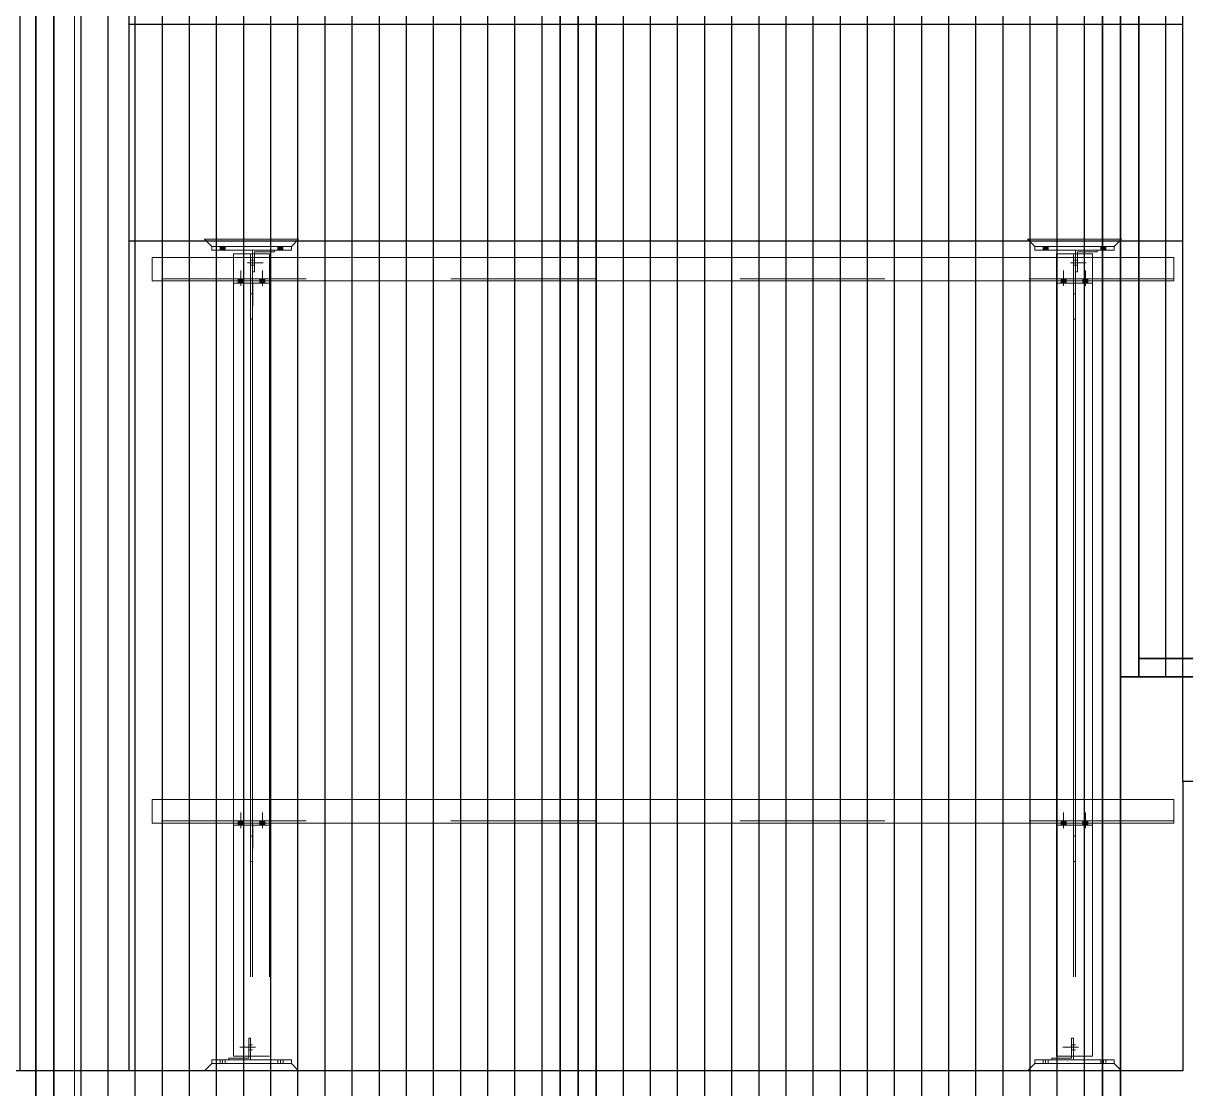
# Model space of a CAD drawing. Header units: millimetres. Extents: x 652937 to 1670132, y 1473552 to 2851037.
# Drawn here: x 663465.441 to 663468.656, y 1524561.338 to 1524564.286 of the extents above; entities that cross this region are included whole.
import ezdxf

# ---------------------------------------------------------------- set-up
doc = ezdxf.new("R2010")
doc.units = ezdxf.units.MM
for name, pattern in [('Grid Line', [22.225, 12.7, -3.175, 3.175, -3.175]), ('XKITLINE00', [0]), ('XKITLINE02', [4, 2, -2])]:
    doc.linetypes.add(name, pattern=pattern)
doc.layers.add('000 - 0_HIDE_OBJ_FRAMING_DEF_SUB', color=7, linetype='Continuous', plot=False)
for name, color, linetype, lineweight in [('A-GENM', 7, 'Continuous', 9), ('Bolt', 7, 'Continuous', 0), ('Part', 7, 'Continuous', 0), ('Z-030-M_GRID', 7, 'Continuous', 9)]:
    doc.layers.add(name, color=color, linetype=linetype, lineweight=lineweight)

# ---------------------------------------------------------------- blocks, each defined once
blk = doc.blocks.new('GM_Louver Grill Vertical Z1 - Z Profile-V69-ENT 3 ELE-1 Sheet')
at = {"layer": '000 - 0_HIDE_OBJ_FRAMING_DEF_SUB', "color": 7}
blk.add_line((1605284.3, 105925), (1605284.3, 114870), dxfattribs=at)
blk = doc.blocks.new('GM_Louver Grill Vertical Z1 - Z Profile-22981246-ENT 3 ELE-1 Sheet')
at = {"layer": '000 - 0_HIDE_OBJ_FRAMING_DEF_SUB', "color": 7}
blk.add_line((1611284.3, 108890), (1611284.3, 114870), dxfattribs=at)
blk = doc.blocks.new('E1')
at = {"layer": '000 - 0_HIDE_OBJ_FRAMING_DEF_SUB', "color": 7, "lineweight": 35}
for p, q in [((1607009.3, 105925), (1607009.3, 114870)), ((1608409.3, 114870), (1608409.3, 105925)), ((1608509.3, 114870), (1608509.3, 105925)), ((1609909.3, 105925), (1609909.3, 114870)), ((1610009.3, 108890), (1610009.3, 114870)), ((1611409.3, 108940), (1610009.3, 108940))]:
    blk.add_line(p, q, dxfattribs=at)
for points in [[(1606959.3, 114870), (1605459.3, 114870), (1605459.3, 105925), (1606959.3, 105925)], [(1606959.3, 114870), (1608459.3, 114870), (1608459.3, 105925), (1606959.3, 105925)], [(1609959.3, 114870), (1608459.3, 114870), (1608459.3, 105925), (1609959.3, 105925)], [(1609959.3, 114870), (1611459.3, 114870), (1611459.3, 108890), (1609959.3, 108890)]]:
    blk.add_lwpolyline(points, close=True, dxfattribs=at)
at = {"layer": 'A-GENM', "color": 7}
for name, p in [('GM_Louver Grill Vertical Z1 - Z Profile-V69-ENT 3 ELE-1 Sheet', (1800, 0)), ('GM_Louver Grill Vertical Z1 - Z Profile-V69-ENT 3 ELE-1 Sheet', (1875, 0)), ('GM_Louver Grill Vertical Z1 - Z Profile-V69-ENT 3 ELE-1 Sheet', (1950, 0)), ('GM_Louver Grill Vertical Z1 - Z Profile-V69-ENT 3 ELE-1 Sheet', (2025, 0)), ('GM_Louver Grill Vertical Z1 - Z Profile-V69-ENT 3 ELE-1 Sheet', (2100, 0)), ('GM_Louver Grill Vertical Z1 - Z Profile-V69-ENT 3 ELE-1 Sheet', (2175, 0)), ('GM_Louver Grill Vertical Z1 - Z Profile-V69-ENT 3 ELE-1 Sheet', (2250, 0)), ('GM_Louver Grill Vertical Z1 - Z Profile-V69-ENT 3 ELE-1 Sheet', (2325, 0)), ('GM_Louver Grill Vertical Z1 - Z Profile-V69-ENT 3 ELE-1 Sheet', (2400, 0)), ('GM_Louver Grill Vertical Z1 - Z Profile-V69-ENT 3 ELE-1 Sheet', (2475, 0)), ('GM_Louver Grill Vertical Z1 - Z Profile-V69-ENT 3 ELE-1 Sheet', (2550, 0)), ('GM_Louver Grill Vertical Z1 - Z Profile-V69-ENT 3 ELE-1 Sheet', (2625, 0)), ('GM_Louver Grill Vertical Z1 - Z Profile-V69-ENT 3 ELE-1 Sheet', (2700, 0)), ('GM_Louver Grill Vertical Z1 - Z Profile-V69-ENT 3 ELE-1 Sheet', (2775, 0)), ('GM_Louver Grill Vertical Z1 - Z Profile-V69-ENT 3 ELE-1 Sheet', (2850, 0)), ('GM_Louver Grill Vertical Z1 - Z Profile-V69-ENT 3 ELE-1 Sheet', (2925, 0)), ('GM_Louver Grill Vertical Z1 - Z Profile-V69-ENT 3 ELE-1 Sheet', (3000, 0)), ('GM_Louver Grill Vertical Z1 - Z Profile-V69-ENT 3 ELE-1 Sheet', (3075, 0)), ('GM_Louver Grill Vertical Z1 - Z Profile-V69-ENT 3 ELE-1 Sheet', (3300, 0)), ('GM_Louver Grill Vertical Z1 - Z Profile-V69-ENT 3 ELE-1 Sheet', (3375, 0)), ('GM_Louver Grill Vertical Z1 - Z Profile-V69-ENT 3 ELE-1 Sheet', (3450, 0)), ('GM_Louver Grill Vertical Z1 - Z Profile-V69-ENT 3 ELE-1 Sheet', (3525, 0)), ('GM_Louver Grill Vertical Z1 - Z Profile-V69-ENT 3 ELE-1 Sheet', (3600, 0)), ('GM_Louver Grill Vertical Z1 - Z Profile-V69-ENT 3 ELE-1 Sheet', (3675, 0)), ('GM_Louver Grill Vertical Z1 - Z Profile-V69-ENT 3 ELE-1 Sheet', (3750, 0)), ('GM_Louver Grill Vertical Z1 - Z Profile-V69-ENT 3 ELE-1 Sheet', (3825, 0)), ('GM_Louver Grill Vertical Z1 - Z Profile-V69-ENT 3 ELE-1 Sheet', (3900, 0)), ('GM_Louver Grill Vertical Z1 - Z Profile-V69-ENT 3 ELE-1 Sheet', (3975, 0)), ('GM_Louver Grill Vertical Z1 - Z Profile-V69-ENT 3 ELE-1 Sheet', (4050, 0)), ('GM_Louver Grill Vertical Z1 - Z Profile-V69-ENT 3 ELE-1 Sheet', (4125, 0)), ('GM_Louver Grill Vertical Z1 - Z Profile-V69-ENT 3 ELE-1 Sheet', (4200, 0)), ('GM_Louver Grill Vertical Z1 - Z Profile-V69-ENT 3 ELE-1 Sheet', (4275, 0)), ('GM_Louver Grill Vertical Z1 - Z Profile-V69-ENT 3 ELE-1 Sheet', (4350, 0)), ('GM_Louver Grill Vertical Z1 - Z Profile-V69-ENT 3 ELE-1 Sheet', (4425, 0)), ('GM_Louver Grill Vertical Z1 - Z Profile-V69-ENT 3 ELE-1 Sheet', (4500, 0)), ('GM_Louver Grill Vertical Z1 - Z Profile-V69-ENT 3 ELE-1 Sheet', (4575, 0)), ('GM_Louver Grill Vertical Z1 - Z Profile-22981246-ENT 3 ELE-1 Sheet', (-1200, 0))]:
    blk.add_blockref(name, p, dxfattribs=at)
blk = doc.blocks.new('*A20673137')
at = {"layer": 'Part', "color": 7, "linetype": 'XKITLINE02', "lineweight": 0}
for p, q in [((26.02249, 31.05), (24.922319, 31.05)), ((24.922319, 31.05), (24.922319, 31)), ((24.92249, 31), (24.92249, 31.05)), ((26.022319, 31), (26.022319, 31.05)), ((26.02249, 31.05), (26.02249, 31)), ((26.02249, 31), (24.922319, 31))]:
    blk.add_line(p, q, dxfattribs=at)
blk = doc.blocks.new('*A20683138')
at = {"layer": 'Part', "color": 7, "linetype": 'XKITLINE02', "lineweight": 0}
for p, q in [((25.457451, 31.35), (25.432358, 31.35)), ((25.432358, 31.075), (25.432358, 31.35)), ((25.432451, 31.35), (25.432451, 31.075)), ((25.457358, 31.05), (25.457358, 31.35)), ((25.457451, 31.05), (25.457451, 31.35)), ((25.432451, 31.075), (25.157358, 31.075)), ((25.157358, 31.075), (25.157358, 31.05)), ((25.457451, 31.05), (25.157358, 31.05)), ((25.157451, 31.05), (25.157451, 31.075))]:
    blk.add_line(p, q, dxfattribs=at)
blk = doc.blocks.new('*A20693139')
at = {"layer": 'Part', "color": 7, "linetype": 'XKITLINE02', "lineweight": 0}
for p, q in [((24.922319, 31), (24.822288, 30.9)), ((26.122521, 30.9), (24.822288, 30.9)), ((24.822521, 30.9), (24.92249, 31)), ((24.92249, 31), (24.922319, 31)), ((24.922319, 31), (26.02249, 31)), ((26.022319, 31), (26.122288, 30.9)), ((26.02249, 31), (26.122521, 30.9)), ((26.122288, 30.9), (26.122521, 30.9))]:
    blk.add_line(p, q, dxfattribs=at)
blk = doc.blocks.new('*A20703140')
at = {"layer": 'Bolt', "color": 7, "linetype": 'XKITLINE02', "lineweight": 0}
for p, q in [((25.527004, 31.225), (25.312404, 31.225)), ((25.457374, 31.26), (25.432374, 31.26)), ((25.457435, 31.19), (25.432435, 31.19)), ((25.487394, 31.26), (25.457394, 31.26)), ((25.487415, 31.19), (25.457415, 31.19))]:
    blk.add_line(p, q, dxfattribs=at)
blk = doc.blocks.new('*A20713141')
at = {"layer": 'Bolt', "color": 7, "linetype": 'XKITLINE02', "lineweight": 0}
for p, q in [((25.03737, 31), (25.03737, 31.05)), ((25.072404, 31), (25.072404, 31.05)), ((25.107439, 31), (25.107439, 31.05)), ((25.83737, 31), (25.83737, 31.05)), ((25.872404, 31), (25.872404, 31.05)), ((25.907439, 31), (25.907439, 31.05))]:
    blk.add_line(p, q, dxfattribs=at)
blk = doc.blocks.new('*A21073177')
at = {"layer": 'Part', "color": 7, "linetype": 'XKITLINE02', "lineweight": 0}
for p, q in [((36.301628, 31), (36.201597, 30.9)), ((37.501829, 30.9), (36.201597, 30.9)), ((36.201829, 30.9), (36.301798, 31)), ((36.301798, 31), (36.301628, 31)), ((36.301628, 31), (37.401798, 31)), ((37.401628, 31), (37.501597, 30.9)), ((37.401798, 31), (37.501829, 30.9)), ((37.501597, 30.9), (37.501829, 30.9))]:
    blk.add_line(p, q, dxfattribs=at)
blk = doc.blocks.new('*A21083178')
at = {"layer": 'Bolt', "color": 7, "linetype": 'XKITLINE02', "lineweight": 0}
for p, q in [((36.906313, 31.225), (36.691713, 31.225)), ((36.836683, 31.26), (36.811683, 31.26)), ((36.836743, 31.19), (36.811743, 31.19)), ((36.866702, 31.26), (36.836702, 31.26)), ((36.866724, 31.19), (36.836724, 31.19))]:
    blk.add_line(p, q, dxfattribs=at)
blk = doc.blocks.new('*A21093179')
at = {"layer": 'Part', "color": 7, "linetype": 'XKITLINE02', "lineweight": 0}
for p, q in [((37.401798, 31.05), (36.301628, 31.05)), ((36.301628, 31.05), (36.301628, 31)), ((36.301798, 31), (36.301798, 31.05)), ((37.401628, 31), (37.401628, 31.05)), ((37.401798, 31.05), (37.401798, 31)), ((37.401798, 31), (36.301628, 31))]:
    blk.add_line(p, q, dxfattribs=at)
blk = doc.blocks.new('*A21103180')
at = {"layer": 'Part', "color": 7, "linetype": 'XKITLINE02', "lineweight": 0}
for p, q in [((36.83676, 31.35), (36.811667, 31.35)), ((36.811667, 31.075), (36.811667, 31.35)), ((36.81176, 31.35), (36.81176, 31.075)), ((36.836667, 31.05), (36.836667, 31.35)), ((36.83676, 31.05), (36.83676, 31.35)), ((36.81176, 31.075), (36.536667, 31.075)), ((36.536667, 31.075), (36.536667, 31.05)), ((36.83676, 31.05), (36.536667, 31.05)), ((36.53676, 31.05), (36.53676, 31.075))]:
    blk.add_line(p, q, dxfattribs=at)
blk = doc.blocks.new('*A21113181')
at = {"layer": 'Bolt', "color": 7, "linetype": 'XKITLINE02', "lineweight": 0}
for p, q in [((36.416679, 31), (36.416679, 31.05)), ((36.451713, 31), (36.451713, 31.05)), ((36.486747, 31), (36.486747, 31.05)), ((37.216679, 31), (37.216679, 31.05)), ((37.251713, 31), (37.251713, 31.05)), ((37.286747, 31), (37.286747, 31.05))]:
    blk.add_line(p, q, dxfattribs=at)
blk = doc.blocks.new('*A21403210')
at = {"layer": 'Part', "color": 7, "linetype": 'XKITLINE00', "lineweight": 0}
for p, q in [((24.097507, 36.65), (24.097517, 36.65)), ((24.097667, 36.65), (24.097517, 36.65)), ((24.097517, 36.65), (24.097517, 36.355)), ((38.227192, 36.65), (24.097656, 36.65)), ((24.097667, 36.65), (24.097667, 36.325)), ((38.227182, 36.65), (38.227192, 36.65)), ((38.227192, 36.65), (38.227192, 36.325)), ((24.097507, 36.355), (24.097507, 36.325)), ((24.097517, 36.355), (24.097667, 36.355)), ((24.097517, 36.355), (24.097656, 36.355)), ((24.097667, 36.325), (24.097507, 36.325)), ((24.097507, 36.325), (38.227192, 36.325))]:
    blk.add_line(p, q, dxfattribs=at)
at = {"layer": 'Part', "color": 7, "linetype": 'XKITLINE02', "lineweight": 0}
for p, q in [((24.097507, 36.65), (24.097507, 36.355)), ((24.097517, 36.65), (24.097507, 36.65)), ((24.097656, 36.355), (24.097656, 36.65)), ((38.227032, 36.325), (38.227032, 36.65)), ((38.227032, 36.65), (38.227042, 36.65)), ((38.227042, 36.65), (38.227042, 36.355)), ((38.227182, 36.355), (38.227182, 36.65)), ((38.227182, 36.355), (24.097656, 36.355)), ((38.227042, 36.355), (38.227182, 36.355)), ((38.227192, 36.325), (38.227032, 36.325))]:
    blk.add_line(p, q, dxfattribs=at)
blk = doc.blocks.new('*A21413211')
at = {"layer": 'Part', "color": 7, "linetype": 'XKITLINE00', "lineweight": 0}
for p, q in [((24.097507, 44.15), (24.097517, 44.15)), ((24.097667, 44.15), (24.097517, 44.15)), ((24.097517, 44.15), (24.097517, 43.855)), ((38.227192, 44.15), (24.097656, 44.15)), ((24.097667, 44.15), (24.097667, 43.825)), ((38.227182, 44.15), (38.227192, 44.15)), ((38.227192, 44.15), (38.227192, 43.825)), ((24.097507, 43.855), (24.097507, 43.825)), ((24.097667, 43.825), (24.097507, 43.825)), ((24.097507, 43.825), (38.227192, 43.825)), ((24.097517, 43.855), (24.097667, 43.855)), ((24.097517, 43.855), (24.097656, 43.855))]:
    blk.add_line(p, q, dxfattribs=at)
at = {"layer": 'Part', "color": 7, "linetype": 'XKITLINE02', "lineweight": 0}
for p, q in [((24.097507, 44.15), (24.097507, 43.855)), ((24.097517, 44.15), (24.097507, 44.15)), ((24.097656, 43.855), (24.097656, 44.15)), ((38.227032, 43.825), (38.227032, 44.15)), ((38.227032, 44.15), (38.227042, 44.15)), ((38.227042, 44.15), (38.227042, 43.855)), ((38.227182, 43.855), (38.227182, 44.15)), ((38.227182, 43.855), (24.097656, 43.855)), ((38.227192, 43.825), (38.227032, 43.825)), ((38.227042, 43.855), (38.227182, 43.855))]:
    blk.add_line(p, q, dxfattribs=at)
blk = doc.blocks.new('*A22533323')
at = {"layer": 'Part', "color": 7, "linetype": 'XKITLINE00', "lineweight": 0}
for p, q in [((25.22249, 36.325), (25.22249, 36.295)), ((25.22249, 36.295), (25.222676, 36.295)), ((25.722676, 36.295), (25.22249, 36.295)), ((25.222676, 36.325), (25.222676, 36.295)), ((25.722676, 36.295), (25.722676, 36.325))]:
    blk.add_line(p, q, dxfattribs=at)
at = {"layer": 'Part', "color": 7, "linetype": 'XKITLINE02', "lineweight": 0}
for p, q in [((25.722676, 36.325), (25.22249, 36.325)), ((25.72249, 36.325), (25.722676, 36.325)), ((25.72249, 36.325), (25.72249, 36.295)), ((25.72249, 36.295), (25.722676, 36.295))]:
    blk.add_line(p, q, dxfattribs=at)
blk = doc.blocks.new('*A22543324')
at = {"layer": 'Part', "color": 7, "linetype": 'XKITLINE00', "lineweight": 0}
for p, q in [((25.45749, 36.295), (25.45749, 35.795)), ((25.457676, 36.145), (25.457676, 36.295)), ((25.487676, 36.295), (25.457676, 36.295)), ((25.487676, 36.145), (25.487676, 36.295)), ((25.457536, 35.795), (25.457676, 36.145)), ((25.457676, 36.145), (25.487676, 36.145)), ((25.487676, 36.145), (25.487536, 35.795)), ((25.45749, 35.795), (25.457536, 35.795)), ((25.487536, 35.795), (25.457536, 35.795))]:
    blk.add_line(p, q, dxfattribs=at)
at = {"layer": 'Part', "color": 7, "linetype": 'XKITLINE02', "lineweight": 0}
for p, q in [((25.457676, 36.295), (25.45749, 36.295)), ((25.457676, 36.295), (25.45749, 36.295)), ((25.48749, 35.795), (25.48749, 36.295)), ((25.457536, 35.795), (25.45749, 35.795))]:
    blk.add_line(p, q, dxfattribs=at)
blk = doc.blocks.new('*A22553325')
at = {"layer": 'Bolt'}
for points in [[(25.288, 36.325), (25.288, 36.355), (25.358, 36.355), (25.358, 36.325)], [(25.588, 36.325), (25.588, 36.355), (25.658, 36.355), (25.658, 36.325)], [(25.288, 36.295), (25.288, 36.325), (25.358, 36.325), (25.358, 36.295)], [(25.588, 36.295), (25.588, 36.325), (25.658, 36.325), (25.658, 36.295)]]:
    blk.add_hatch(color=7, dxfattribs=at).paths.add_polyline_path(points, flags=17)
at = {"layer": 'Bolt', "color": 7, "linetype": 'XKITLINE00', "lineweight": 0}
for p, q in [((25.288, 36.325), (25.288, 36.355)), ((25.323, 36.255), (25.323, 36.47)), ((25.358, 36.325), (25.358, 36.355)), ((25.588, 36.325), (25.588, 36.355)), ((25.623, 36.255), (25.623, 36.47)), ((25.658, 36.325), (25.658, 36.355)), ((25.288, 36.295), (25.288, 36.325)), ((25.358, 36.295), (25.358, 36.325)), ((25.588, 36.295), (25.588, 36.325)), ((25.658, 36.295), (25.658, 36.325))]:
    blk.add_line(p, q, dxfattribs=at)
blk = doc.blocks.new('*A22593329')
at = {"layer": 'Part', "color": 7, "linetype": 'XKITLINE00', "lineweight": 0}
for p, q in [((24.922319, 44.25), (24.922319, 44.3)), ((26.02249, 44.3), (24.922319, 44.3)), ((26.02249, 44.25), (24.922319, 44.25)), ((24.92249, 44.25), (24.92249, 44.3)), ((26.02249, 44.25), (26.02249, 44.3))]:
    blk.add_line(p, q, dxfattribs=at)
at = {"layer": 'Part', "color": 7, "linetype": 'XKITLINE02', "lineweight": 0}
blk.add_line((26.022319, 44.25), (26.022319, 44.3), dxfattribs=at)
blk = doc.blocks.new('*A22603330')
at = {"layer": 'Part', "color": 7, "linetype": 'XKITLINE00', "lineweight": 0}
for p, q in [((25.487358, 44.25), (25.487358, 44.2)), ((25.487451, 44.25), (25.487451, 44.2)), ((25.512451, 44.225), (25.512451, 44.2)), ((25.787451, 44.225), (25.512451, 44.225)), ((25.787451, 44.225), (25.787451, 44.25))]:
    blk.add_line(p, q, dxfattribs=at)
at = {"layer": 'Part', "color": 7, "linetype": 'XKITLINE02', "lineweight": 0}
for p, q in [((25.787451, 44.25), (25.487358, 44.25)), ((25.512451, 44.225), (25.512358, 44.225)), ((25.512358, 44.225), (25.512358, 43.95)), ((25.512451, 44.225), (25.512358, 44.225)), ((25.787358, 44.25), (25.787358, 44.225)), ((25.487358, 44.2), (25.487358, 43.95)), ((25.487451, 44.2), (25.487451, 43.95)), ((25.512451, 44.2), (25.512451, 43.95)), ((25.512451, 43.95), (25.487358, 43.95))]:
    blk.add_line(p, q, dxfattribs=at)
blk = doc.blocks.new('*A22613331')
at = {"layer": 'Part', "color": 7, "linetype": 'XKITLINE00', "lineweight": 0}
for p, q in [((24.822288, 44.4), (24.922319, 44.3)), ((24.92249, 44.3), (24.822521, 44.4)), ((26.122521, 44.4), (26.02249, 44.3)), ((26.02249, 44.3), (24.922319, 44.3))]:
    blk.add_line(p, q, dxfattribs=at)
at = {"layer": 'Part', "color": 7, "linetype": 'XKITLINE02', "lineweight": 0}
for p, q in [((24.822521, 44.4), (24.822288, 44.4)), ((24.822288, 44.4), (26.122521, 44.4)), ((26.022319, 44.3), (26.122288, 44.4)), ((26.02249, 44.3), (26.022319, 44.3))]:
    blk.add_line(p, q, dxfattribs=at)
blk = doc.blocks.new('*A22623332')
at = {"layer": 'Bolt', "color": 7, "linetype": 'XKITLINE02', "lineweight": 0}
for p, q in [((25.417804, 44.075), (25.632404, 44.075)), ((25.457415, 44.11), (25.487415, 44.11)), ((25.487435, 44.11), (25.512435, 44.11)), ((25.457394, 44.04), (25.487394, 44.04)), ((25.487374, 44.04), (25.512374, 44.04))]:
    blk.add_line(p, q, dxfattribs=at)
blk = doc.blocks.new('*A22633333')
at = {"layer": 'Bolt'}
for points in [[(25.107, 44.3), (25.107, 44.25), (25.037, 44.25), (25.037, 44.3)], [(25.907, 44.3), (25.907, 44.25), (25.837, 44.25), (25.837, 44.3)]]:
    blk.add_hatch(color=7, dxfattribs=at).paths.add_polyline_path(points, flags=17)
at = {"layer": 'Bolt', "color": 7, "linetype": 'XKITLINE00', "lineweight": 0}
for p, q in [((25.037, 44.3), (25.037, 44.25)), ((25.072, 44.3), (25.072, 44.25)), ((25.107, 44.3), (25.107, 44.25)), ((25.837, 44.3), (25.837, 44.25)), ((25.872, 44.3), (25.872, 44.25)), ((25.907, 44.3), (25.907, 44.25))]:
    blk.add_line(p, q, dxfattribs=at)
blk = doc.blocks.new('*A22693339')
at = {"layer": 'Part', "color": 7, "linetype": 'XKITLINE00', "lineweight": 0}
for p, q in [((25.22249, 43.825), (25.22249, 43.795)), ((25.22249, 43.795), (25.222676, 43.795)), ((25.722676, 43.795), (25.22249, 43.795)), ((25.222676, 43.825), (25.222676, 43.795)), ((25.722676, 43.795), (25.722676, 43.825))]:
    blk.add_line(p, q, dxfattribs=at)
at = {"layer": 'Part', "color": 7, "linetype": 'XKITLINE02', "lineweight": 0}
for p, q in [((25.722676, 43.825), (25.22249, 43.825)), ((25.72249, 43.825), (25.722676, 43.825)), ((25.72249, 43.825), (25.72249, 43.795)), ((25.72249, 43.795), (25.722676, 43.795))]:
    blk.add_line(p, q, dxfattribs=at)
blk = doc.blocks.new('*A22703340')
at = {"layer": 'Part', "color": 7, "linetype": 'XKITLINE00', "lineweight": 0}
for p, q in [((25.45749, 43.795), (25.45749, 43.295)), ((25.457676, 43.645), (25.457676, 43.795)), ((25.487676, 43.795), (25.457676, 43.795)), ((25.487676, 43.645), (25.487676, 43.795)), ((25.457536, 43.295), (25.457676, 43.645)), ((25.457676, 43.645), (25.487676, 43.645)), ((25.487676, 43.645), (25.487536, 43.295)), ((25.45749, 43.295), (25.457536, 43.295)), ((25.487536, 43.295), (25.457536, 43.295))]:
    blk.add_line(p, q, dxfattribs=at)
at = {"layer": 'Part', "color": 7, "linetype": 'XKITLINE02', "lineweight": 0}
for p, q in [((25.457676, 43.795), (25.45749, 43.795)), ((25.457676, 43.795), (25.45749, 43.795)), ((25.48749, 43.295), (25.48749, 43.795)), ((25.457536, 43.295), (25.45749, 43.295))]:
    blk.add_line(p, q, dxfattribs=at)
blk = doc.blocks.new('*A22713341')
at = {"layer": 'Bolt'}
for points in [[(25.288, 43.825), (25.288, 43.855), (25.358, 43.855), (25.358, 43.825)], [(25.288, 43.795), (25.288, 43.825), (25.358, 43.825), (25.358, 43.795)], [(25.588, 43.825), (25.588, 43.855), (25.658, 43.855), (25.658, 43.825)], [(25.588, 43.795), (25.588, 43.825), (25.658, 43.825), (25.658, 43.795)]]:
    blk.add_hatch(color=7, dxfattribs=at).paths.add_polyline_path(points, flags=17)
at = {"layer": 'Bolt', "color": 7, "linetype": 'XKITLINE00', "lineweight": 0}
for p, q in [((25.323, 43.755), (25.323, 43.97)), ((25.623, 43.755), (25.623, 43.97)), ((25.288, 43.825), (25.288, 43.855)), ((25.288, 43.795), (25.288, 43.825)), ((25.358, 43.825), (25.358, 43.855)), ((25.358, 43.795), (25.358, 43.825)), ((25.588, 43.825), (25.588, 43.855)), ((25.588, 43.795), (25.588, 43.825)), ((25.658, 43.825), (25.658, 43.855)), ((25.658, 43.795), (25.658, 43.825))]:
    blk.add_line(p, q, dxfattribs=at)
blk = doc.blocks.new('*A22913361')
at = {"layer": 'Part', "color": 7, "linetype": 'XKITLINE00', "lineweight": 0}
for p, q in [((36.201597, 44.4), (36.301628, 44.3)), ((36.301798, 44.3), (36.201829, 44.4)), ((37.501829, 44.4), (37.401798, 44.3)), ((37.401798, 44.3), (36.301628, 44.3))]:
    blk.add_line(p, q, dxfattribs=at)
at = {"layer": 'Part', "color": 7, "linetype": 'XKITLINE02', "lineweight": 0}
for p, q in [((36.201829, 44.4), (36.201597, 44.4)), ((36.201597, 44.4), (37.501829, 44.4)), ((37.401628, 44.3), (37.501597, 44.4)), ((37.401798, 44.3), (37.401628, 44.3))]:
    blk.add_line(p, q, dxfattribs=at)
blk = doc.blocks.new('*A22923362')
at = {"layer": 'Bolt', "color": 7, "linetype": 'XKITLINE02', "lineweight": 0}
for p, q in [((36.797113, 44.075), (37.011713, 44.075)), ((36.836724, 44.11), (36.866724, 44.11)), ((36.866743, 44.11), (36.891743, 44.11)), ((36.836702, 44.04), (36.866702, 44.04)), ((36.866683, 44.04), (36.891683, 44.04))]:
    blk.add_line(p, q, dxfattribs=at)
blk = doc.blocks.new('*A22933363')
at = {"layer": 'Part', "color": 7, "linetype": 'XKITLINE00', "lineweight": 0}
for p, q in [((36.301628, 44.25), (36.301628, 44.3)), ((37.401798, 44.3), (36.301628, 44.3)), ((37.401798, 44.25), (36.301628, 44.25)), ((36.301798, 44.25), (36.301798, 44.3)), ((37.401798, 44.25), (37.401798, 44.3))]:
    blk.add_line(p, q, dxfattribs=at)
at = {"layer": 'Part', "color": 7, "linetype": 'XKITLINE02', "lineweight": 0}
blk.add_line((37.401628, 44.25), (37.401628, 44.3), dxfattribs=at)
blk = doc.blocks.new('*A22943364')
at = {"layer": 'Part', "color": 7, "linetype": 'XKITLINE00', "lineweight": 0}
for p, q in [((36.866667, 44.25), (36.866667, 44.2)), ((36.86676, 44.25), (36.86676, 44.2)), ((36.89176, 44.225), (36.89176, 44.2)), ((37.16676, 44.225), (36.89176, 44.225)), ((37.16676, 44.225), (37.16676, 44.25))]:
    blk.add_line(p, q, dxfattribs=at)
at = {"layer": 'Part', "color": 7, "linetype": 'XKITLINE02', "lineweight": 0}
for p, q in [((37.16676, 44.25), (36.866667, 44.25)), ((36.89176, 44.225), (36.891667, 44.225)), ((36.891667, 44.225), (36.891667, 43.95)), ((36.89176, 44.225), (36.891667, 44.225)), ((37.166667, 44.25), (37.166667, 44.225)), ((36.866667, 44.2), (36.866667, 43.95)), ((36.86676, 44.2), (36.86676, 43.95)), ((36.89176, 44.2), (36.89176, 43.95)), ((36.89176, 43.95), (36.866667, 43.95))]:
    blk.add_line(p, q, dxfattribs=at)
blk = doc.blocks.new('*A22953365')
at = {"layer": 'Bolt'}
for points in [[(36.487, 44.3), (36.487, 44.25), (36.417, 44.25), (36.417, 44.3)], [(37.287, 44.3), (37.287, 44.25), (37.217, 44.25), (37.217, 44.3)]]:
    blk.add_hatch(color=7, dxfattribs=at).paths.add_polyline_path(points, flags=17)
at = {"layer": 'Bolt', "color": 7, "linetype": 'XKITLINE00', "lineweight": 0}
for p, q in [((36.417, 44.3), (36.417, 44.25)), ((36.452, 44.3), (36.452, 44.25)), ((36.487, 44.3), (36.487, 44.25)), ((37.217, 44.3), (37.217, 44.25)), ((37.252, 44.3), (37.252, 44.25)), ((37.287, 44.3), (37.287, 44.25))]:
    blk.add_line(p, q, dxfattribs=at)
blk = doc.blocks.new('*A22963366')
at = {"layer": 'Part', "color": 7, "linetype": 'XKITLINE00', "lineweight": 0}
for p, q in [((36.601798, 43.825), (36.601798, 43.795)), ((36.601798, 43.795), (36.601984, 43.795)), ((37.101984, 43.795), (36.601798, 43.795)), ((36.601984, 43.825), (36.601984, 43.795)), ((37.101984, 43.795), (37.101984, 43.825))]:
    blk.add_line(p, q, dxfattribs=at)
at = {"layer": 'Part', "color": 7, "linetype": 'XKITLINE02', "lineweight": 0}
for p, q in [((37.101984, 43.825), (36.601798, 43.825)), ((37.101798, 43.825), (37.101984, 43.825)), ((37.101798, 43.825), (37.101798, 43.795)), ((37.101798, 43.795), (37.101984, 43.795))]:
    blk.add_line(p, q, dxfattribs=at)
blk = doc.blocks.new('*A22973367')
at = {"layer": 'Part', "color": 7, "linetype": 'XKITLINE00', "lineweight": 0}
for p, q in [((36.836798, 43.795), (36.836798, 43.295)), ((36.836984, 43.645), (36.836984, 43.795)), ((36.866984, 43.795), (36.836984, 43.795)), ((36.866984, 43.645), (36.866984, 43.795)), ((36.836845, 43.295), (36.836984, 43.645)), ((36.836984, 43.645), (36.866984, 43.645)), ((36.866984, 43.645), (36.866845, 43.295)), ((36.836798, 43.295), (36.836845, 43.295)), ((36.866845, 43.295), (36.836845, 43.295))]:
    blk.add_line(p, q, dxfattribs=at)
at = {"layer": 'Part', "color": 7, "linetype": 'XKITLINE02', "lineweight": 0}
for p, q in [((36.836984, 43.795), (36.836798, 43.795)), ((36.836984, 43.795), (36.836798, 43.795)), ((36.866798, 43.295), (36.866798, 43.795)), ((36.836845, 43.295), (36.836798, 43.295))]:
    blk.add_line(p, q, dxfattribs=at)
blk = doc.blocks.new('*A22983368')
at = {"layer": 'Bolt'}
for points in [[(36.667, 43.825), (36.667, 43.855), (36.737, 43.855), (36.737, 43.825)], [(36.667, 43.795), (36.667, 43.825), (36.737, 43.825), (36.737, 43.795)], [(36.967, 43.825), (36.967, 43.855), (37.037, 43.855), (37.037, 43.825)], [(36.967, 43.795), (36.967, 43.825), (37.037, 43.825), (37.037, 43.795)]]:
    blk.add_hatch(color=7, dxfattribs=at).paths.add_polyline_path(points, flags=17)
at = {"layer": 'Bolt', "color": 7, "linetype": 'XKITLINE00', "lineweight": 0}
for p, q in [((36.702, 43.755), (36.702, 43.97)), ((37.002, 43.755), (37.002, 43.97)), ((36.667, 43.825), (36.667, 43.855)), ((36.667, 43.795), (36.667, 43.825)), ((36.737, 43.825), (36.737, 43.855)), ((36.737, 43.795), (36.737, 43.825)), ((36.967, 43.825), (36.967, 43.855)), ((36.967, 43.795), (36.967, 43.825)), ((37.037, 43.825), (37.037, 43.855)), ((37.037, 43.795), (37.037, 43.825))]:
    blk.add_line(p, q, dxfattribs=at)
blk = doc.blocks.new('*A23413411')
at = {"layer": 'Part', "color": 7, "linetype": 'XKITLINE00', "lineweight": 0}
for p, q in [((36.601798, 36.325), (36.601798, 36.295)), ((36.601798, 36.295), (36.601984, 36.295)), ((37.101984, 36.295), (36.601798, 36.295)), ((36.601984, 36.325), (36.601984, 36.295)), ((37.101984, 36.295), (37.101984, 36.325))]:
    blk.add_line(p, q, dxfattribs=at)
at = {"layer": 'Part', "color": 7, "linetype": 'XKITLINE02', "lineweight": 0}
for p, q in [((37.101984, 36.325), (36.601798, 36.325)), ((37.101798, 36.325), (37.101984, 36.325)), ((37.101798, 36.325), (37.101798, 36.295)), ((37.101798, 36.295), (37.101984, 36.295))]:
    blk.add_line(p, q, dxfattribs=at)
blk = doc.blocks.new('*A23423412')
at = {"layer": 'Part', "color": 7, "linetype": 'XKITLINE00', "lineweight": 0}
for p, q in [((36.836798, 36.295), (36.836798, 35.795)), ((36.836984, 36.145), (36.836984, 36.295)), ((36.866984, 36.295), (36.836984, 36.295)), ((36.866984, 36.145), (36.866984, 36.295)), ((36.836845, 35.795), (36.836984, 36.145)), ((36.836984, 36.145), (36.866984, 36.145)), ((36.866984, 36.145), (36.866845, 35.795)), ((36.836798, 35.795), (36.836845, 35.795)), ((36.866845, 35.795), (36.836845, 35.795))]:
    blk.add_line(p, q, dxfattribs=at)
at = {"layer": 'Part', "color": 7, "linetype": 'XKITLINE02', "lineweight": 0}
for p, q in [((36.836984, 36.295), (36.836798, 36.295)), ((36.836984, 36.295), (36.836798, 36.295)), ((36.866798, 35.795), (36.866798, 36.295)), ((36.836845, 35.795), (36.836798, 35.795))]:
    blk.add_line(p, q, dxfattribs=at)
blk = doc.blocks.new('*A23433413')
at = {"layer": 'Bolt'}
for points in [[(36.667, 36.325), (36.667, 36.355), (36.737, 36.355), (36.737, 36.325)], [(36.967, 36.325), (36.967, 36.355), (37.037, 36.355), (37.037, 36.325)], [(36.667, 36.295), (36.667, 36.325), (36.737, 36.325), (36.737, 36.295)], [(36.967, 36.295), (36.967, 36.325), (37.037, 36.325), (37.037, 36.295)]]:
    blk.add_hatch(color=7, dxfattribs=at).paths.add_polyline_path(points, flags=17)
at = {"layer": 'Bolt', "color": 7, "linetype": 'XKITLINE00', "lineweight": 0}
for p, q in [((36.667, 36.325), (36.667, 36.355)), ((36.702, 36.255), (36.702, 36.47)), ((36.737, 36.325), (36.737, 36.355)), ((36.967, 36.325), (36.967, 36.355)), ((37.002, 36.255), (37.002, 36.47)), ((37.037, 36.325), (37.037, 36.355)), ((36.667, 36.295), (36.667, 36.325)), ((36.737, 36.295), (36.737, 36.325)), ((36.967, 36.295), (36.967, 36.325)), ((37.037, 36.295), (37.037, 36.325))]:
    blk.add_line(p, q, dxfattribs=at)

msp = doc.modelspace()

# ---------------------------------------------------------------- linework, layer by layer
at = {"color": 7}
for points in [[(663465.433, 1524561.3881), (663465.433, 1524568.0081), (663465.733, 1524568.0081), (663465.733, 1524561.3881)], [(663468.648, 1524562.1881), (663468.648, 1524568.0081), (663468.948, 1524568.0081), (663468.948, 1524562.1881)], [(663465.733, 1524564.2831), (663468.648, 1524564.2831)], [(663468.648, 1524563.6831), (663465.733, 1524563.6831)], [(663476.2287, 1524560.9881), (663476.2287, 1524562.1881), (663468.648, 1524562.1881), (663468.648, 1524561.3881), (663459.874, 1524561.3881)]]:
    msp.add_lwpolyline(points, dxfattribs=at)
at = {"layer": 'Part', "color": 7, "linetype": 'XKITLINE00', "lineweight": 0}
for p, q in [((663466.0229, 1524563.6481), (663466.0229, 1524563.6481)), ((663466.0229, 1524563.6481), (663466.0229, 1524563.6481)), ((663466.0229, 1524563.6481), (663466.0229, 1524563.6381)), ((663466.0229, 1524563.6481), (663466.0229, 1524563.6481)), ((663466.0229, 1524563.6481), (663466.1229, 1524563.6481)), ((663466.0229, 1524563.6481), (663466.0229, 1524563.6381)), ((663466.1229, 1524563.6481), (663466.1229, 1524563.6481)), ((663466.1229, 1524563.6481), (663466.1229, 1524563.6381)), ((663468.2988, 1524563.6481), (663468.2987, 1524563.6481)), ((663468.2987, 1524563.6481), (663468.2987, 1524563.6381)), ((663468.2987, 1524563.6481), (663468.2987, 1524563.6481)), ((663468.2988, 1524563.6481), (663468.2988, 1524563.6481)), ((663468.2988, 1524563.6481), (663468.3988, 1524563.6481)), ((663468.2988, 1524563.6481), (663468.2988, 1524563.6381)), ((663468.3988, 1524563.6481), (663468.3988, 1524563.6481)), ((663468.3988, 1524563.6481), (663468.3988, 1524563.6381)), ((663466.0229, 1524563.5731), (663466.0229, 1524562.1381)), ((663466.0229, 1524563.5731), (663466.0229, 1524562.1381)), ((663466.1229, 1524563.5671), (663466.1229, 1524562.1381)), ((663468.2987, 1524563.5731), (663468.2987, 1524562.1381)), ((663468.2988, 1524563.5731), (663468.2988, 1524562.1381)), ((663468.3988, 1524563.5671), (663468.3988, 1524562.1381)), ((663466.0229, 1524562.0731), (663466.0229, 1524561.4281)), ((663468.2987, 1524562.0731), (663468.2987, 1524561.4281)), ((663466.0229, 1524561.4281), (663466.1229, 1524561.4281))]:
    msp.add_line(p, q, dxfattribs=at)
at = {"layer": 'Part', "color": 7, "linetype": 'XKITLINE02', "lineweight": 0}
for p, q in [((663466.0229, 1524563.6481), (663466.0229, 1524563.6481)), ((663466.0699, 1524563.6481), (663466.0699, 1524561.4281)), ((663466.0759, 1524563.6481), (663466.0759, 1524561.4281)), ((663466.1229, 1524563.6481), (663466.1229, 1524561.4281)), ((663468.2987, 1524563.6481), (663468.2988, 1524563.6481)), ((663468.3458, 1524563.6481), (663468.3458, 1524561.4281)), ((663468.3517, 1524563.6481), (663468.3517, 1524561.4281)), ((663466.0229, 1524563.6381), (663466.0229, 1524563.5731)), ((663466.0229, 1524563.6381), (663466.0229, 1524563.5731)), ((663466.1229, 1524563.6381), (663466.1229, 1524563.5671)), ((663468.2987, 1524563.6381), (663468.2987, 1524563.5731)), ((663468.2988, 1524563.6381), (663468.2988, 1524563.5731)), ((663468.3988, 1524563.6381), (663468.3988, 1524563.5671)), ((663466.0229, 1524562.1381), (663466.0229, 1524562.0731)), ((663466.0229, 1524562.1381), (663466.0229, 1524562.0731)), ((663466.1229, 1524562.1381), (663466.1229, 1524562.0671)), ((663468.2987, 1524562.1381), (663468.2987, 1524562.0731)), ((663468.2988, 1524562.1381), (663468.2988, 1524562.0731)), ((663468.3988, 1524562.1381), (663468.3988, 1524562.0671)), ((663468.2988, 1524561.4281), (663468.2988, 1524561.4281))]:
    msp.add_line(p, q, dxfattribs=at)
at = {"layer": 'Part', "color": 7, "linetype": 'XKITLINE00', "lineweight": 0}
msp.add_lwpolyline([(663468.3988, 1524562.0671), (663468.3988, 1524561.4281), (663468.2987, 1524561.4281)], dxfattribs=at)
at = {"layer": 'Z-030-M_GRID', "color": 7, "linetype": 'Grid Line'}
msp.add_line((663465.583, 1524560.3084), (663465.583, 1524569.4578), dxfattribs=at)

# ---------------------------------------------------------------- block references
at = {"color": 7, "xscale": 0.001, "yscale": 0.001, "zscale": 0.001}
msp.add_blockref('E1', (661858.517, 1524453.5881), dxfattribs=at)
at = {"color": 7, "lineweight": 0, "xscale": 0.2, "yscale": 0.2, "zscale": 0.2}
for name, p in [('*A22613331', (663460.9784, 1524554.8081)), ('*A22913361', (663460.9784, 1524554.8081)), ('*A22593329', (663460.9784, 1524554.8081)), ('*A22633333', (663460.9784, 1524554.8081)), ('*A22603330', (663460.9784, 1524554.8081)), ('*A22933363', (663460.9784, 1524554.8081)), ('*A22953365', (663460.9784, 1524554.8081)), ('*A22943364', (663460.9784, 1524554.8081)), ('*A21413211', (663460.9784, 1524554.8081)), ('*A22623332', (663460.9784, 1524554.8081)), ('*A22923362', (663460.9784, 1524554.8081)), ('*A22713341', (663460.9784, 1524554.8081)), ('*A22983368', (663460.9784, 1524554.8081)), ('*A22693339', (663460.9784, 1524554.8081)), ('*A22703340', (663460.9784, 1524554.8081)), ('*A22963366', (663460.9784, 1524554.8081)), ('*A22973367', (663460.9784, 1524554.8081)), ('*A21403210', (663460.9784, 1524554.8081)), ('*A22553325', (663460.9784, 1524554.8081)), ('*A23433413', (663460.9784, 1524554.8081)), ('*A22533323', (663460.9784, 1524554.8081)), ('*A22543324', (663460.9784, 1524554.8081)), ('*A23413411', (663460.9784, 1524554.8081)), ('*A23423412', (663460.9784, 1524554.8081)), ('*A20683138', (663460.9784, 1524555.2081)), ('*A20703140', (663460.9784, 1524555.2081)), ('*A21103180', (663460.9784, 1524555.2081)), ('*A21083178', (663460.9784, 1524555.2081)), ('*A20693139', (663460.9784, 1524555.2081)), ('*A20673137', (663460.9784, 1524555.2081)), ('*A20713141', (663460.9784, 1524555.2081)), ('*A21073177', (663460.9784, 1524555.2081)), ('*A21093179', (663460.9784, 1524555.2081)), ('*A21113181', (663460.9784, 1524555.2081))]:
    msp.add_blockref(name, p, dxfattribs=at)

doc.saveas('drawing.dxf')
